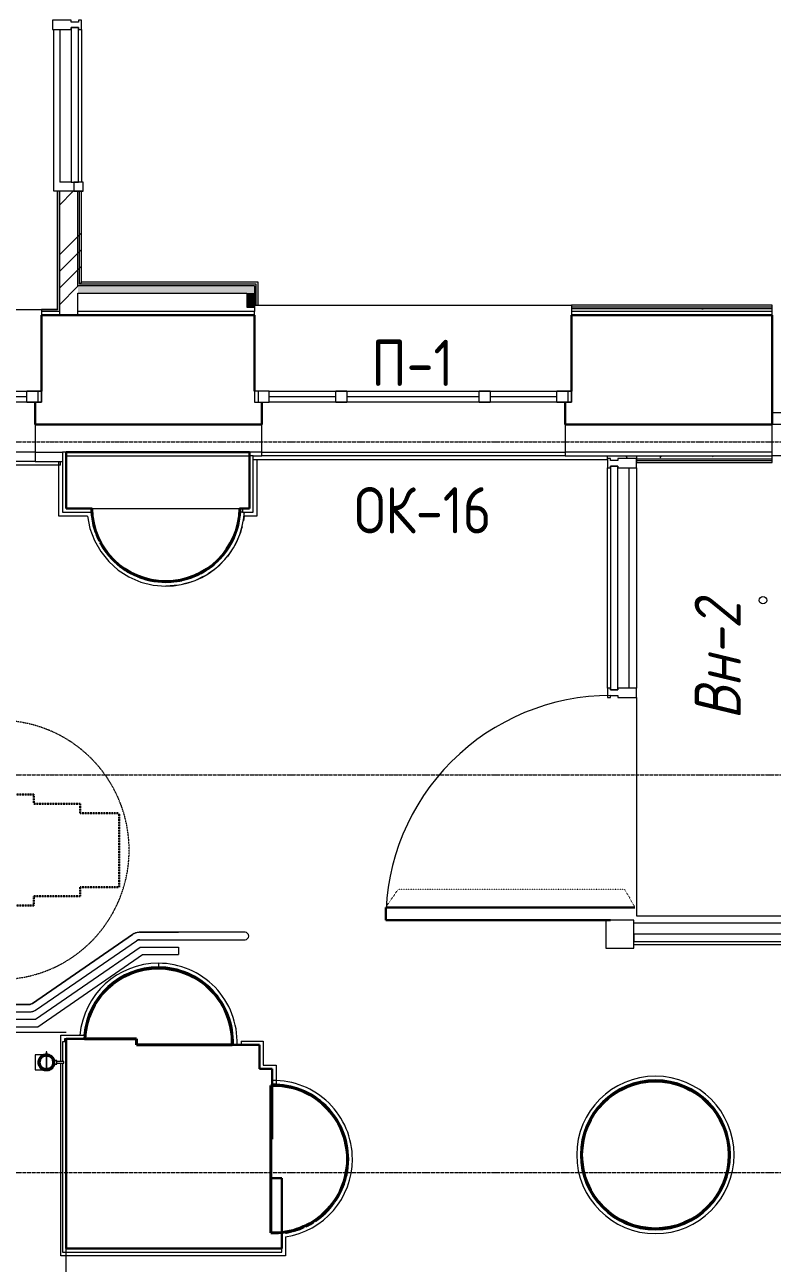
# Model space of a CAD drawing. Header units: millimetres. Extents: x -10178924 to 11692288, y -947381 to 58396.
# Drawn here: x 18186 to 22225, y -94513 to -87819 of the extents above; entities that cross this region are included whole.
import ezdxf
from ezdxf import colors
from ezdxf.entities.mleader import LeaderData, LeaderLine
from ezdxf.math import Vec2, Vec3

# ---------------------------------------------------------------- set-up
doc = ezdxf.new("R2010")
doc.units = ezdxf.units.MM
for name, pattern in [('200_ШТРИХ__ш1_п0_6_', [1.6, 1, -0.6]), ('ADSK_Линия сетки', [25, 20, -2.5, 0, -2.5]), ('ADSK_Пунктирная_п1', [0.53, 0, -0.53])]:
    doc.linetypes.add(name, pattern=pattern)
for name, color, linetype, lineweight in [('_ Окна', 7, 'Continuous', 9), ('Витраж', 7, 'Continuous', 9), ('Двери', 7, 'Continuous', 9), ('Колонны', 7, 'Continuous', 18), ('Марки', 7, 'Continuous', 20), ('Марки окон', 7, 'Continuous', 20), ('Мебель', 7, 'Continuous', 18), ('Обобщенные модели', 7, 'Continuous', 18), ('Ограждение', 7, 'Continuous', 9), ('Окна', 7, 'Continuous', 9), ('Оси', 253, 'Continuous', 9), ('Панели витража', 7, 'Continuous', 9), ('Перекрытие', 7, 'Continuous', 18), ('Стены внутренние', 7, 'Continuous', 18), ('Стены наружные', 7, 'Continuous', 18), ('Стены несущие', 7, 'Continuous', 30), ('Стены отделка', 7, 'Continuous', 30), ('Стены разрез', 7, 'Continuous', 35), ('Стены штриховка', 7, 'Continuous', 9), ('ШТРИХОВКА', 252, 'Continuous', 15)]:
    doc.layers.add(name, color=color, linetype=linetype, lineweight=lineweight)
doc.layers.add('_надписи канализация', color=7, linetype='Continuous')
doc.layers.add('Линии', color=7, linetype='Continuous', lineweight=9, true_color=0x00a600)
doc.styles.add('GOST Common_2', font='GOST_Common.ttf', dxfattribs={"width": 0.9, "height": 250})
doc.styles.add('GOST Common_B_I', font='', dxfattribs={"width": 0.9, "height": 250})
doc.styles.add('ISOCPEUR', font='isocpeui.ttf', dxfattribs={"width": 0.9})
doc.styles.get('GOST Common_B_I').set_extended_font_data('GOST Common', italic=True, bold=True)
pattern_1 = [(0, (0, -66749.99), (406.4, 101.6), [33.528, -271.272, 33.528, -271.272, -1625.6]), (0, (0, -66749.99), (406.4, 101.6), [-609.6, 33.528, -576.072, 33.528, -271.272, -711.2]), (0, (0, -66749.99), (406.4, 101.6), [-1524, 33.528, -169.672, 33.528, -474.472]), (120, (152.4, -66699.19), (-291.18818, 301.15272), [33.528, -271.272, 33.528, -271.272, -1625.6]), (120, (152.4, -66699.19), (-291.18818, 301.15272), [-609.6, 33.528, -576.072, 33.528, -271.272, -711.2]), (120, (152.4, -66699.19), (-291.18818, 301.15272), [-1524, 33.528, -169.672, 33.528, -474.472]), (240, (203.2, -66495.99), (-115.21182, -402.75272), [33.528, -271.272, 33.528, -271.272, -1625.6]), (240, (203.2, -66495.99), (-115.21182, -402.75272), [-609.6, 33.528, -576.072, 33.528, -271.272, -711.2]), (240, (203.2, -66495.99), (-115.21182, -402.75272), [-1524, 33.528, -169.672, 33.528, -474.472])]

# ---------------------------------------------------------------- blocks, each defined once
blk = doc.blocks.new('оси')
at = {"layer": 'Оси', "linetype": 'ADSK_Линия сетки'}
for p, q in [((-3614.3, 3950), (62615.4, 3950)), ((-3614.3, 2150), (62505.3, 2150)), ((-3614.3, 0), (62505.3, 0))]:
    blk.add_line(p, q, dxfattribs=at)
blk = doc.blocks.new('Системная панель - Стекло - 40мм-6453476-План 1-го этажа')
at = {"layer": 'Панели витража', "lineweight": 18}
blk.add_lwpolyline([(851.2, 0), (851.2, 40), (-358.9, 40), (-358.9, 0)], close=True, dxfattribs=at)
blk = doc.blocks.new('Системная панель - Стекло - 40мм-6453344-План 1-го этажа')
at = {"layer": 'Панели витража', "lineweight": 18}
blk.add_line((-405, 40), (-405, 0), dxfattribs=at)
blk.add_lwpolyline([(-405, 0), (505, 0), (505, 40), (-405, 40)], dxfattribs=at)
blk = doc.blocks.new('AC_ДверьВитражная_Однопольная_Алюминиевая - Остекленная Левая-6453477-План 1-го этажа')
at = {"layer": 'Двери', "lineweight": 30}
blk.add_line((607.5, 0), (607.5, -1215), dxfattribs=at)
at = {"layer": 'Двери'}
blk.add_arc((607.5, 0), 1215, 180, 270, dxfattribs=at)
blk = doc.blocks.new('Прямоугольный импост - Импост структурный с накладкой - 100мм-5430409-План 1-го этажа')
at = {"layer": 'Витраж'}
for p, q in [((22226, -300.6), (21326, -300.6)), ((22226, -417.6), (21326, -417.6))]:
    blk.add_line(p, q, dxfattribs=at)
blk = doc.blocks.new('Прямоугольный импост - Импост структурный с накладкой - 160мм-6453484-План 1-го этажа')
at = {"layer": 'Витраж', "lineweight": 18}
for p, q in [((0, 17), (-50, 17)), ((-50, 17), (-50, 0)), ((-50, 0), (-40, 0)), ((-40, 0), (-40, -40)), ((-10, -40), (-10, 0)), ((-10, 0), (0, 0)), ((0, 0), (0, 17)), ((-40, -40), (-50, -40)), ((-50, -40), (-50, -140)), ((0, -40), (-10, -40)), ((0, -140), (0, -40)), ((-50, -140), (0, -140))]:
    blk.add_line(p, q, dxfattribs=at)
blk = doc.blocks.new('Прямоугольный импост - Импост структурный с накладкой - 160мм-6453342-План 1-го этажа')
at = {"layer": 'Витраж', "lineweight": 18}
for p, q in [((-25, 0), (-25, 17)), ((-25, 17), (25, 17)), ((-15, 0), (-25, 0)), ((-15, -40), (-15, 0)), ((25, 0), (15, 0)), ((15, 0), (15, -40)), ((25, 17), (25, 0)), ((-25, -140), (-25, -40)), ((-25, -40), (-15, -40)), ((15, -40), (25, -40)), ((25, -40), (25, -140)), ((25, -140), (-25, -140))]:
    blk.add_line(p, q, dxfattribs=at)
blk = doc.blocks.new('Квадратный угловой импост - 150х150 мм-6453485-План 1-го этажа')
at = {"layer": 'Витраж', "lineweight": 18}
for p, q in [((-25, 25), (125, 25)), ((-25, -125), (-25, 25)), ((125, 25), (125, -125)), ((125, -125), (-25, -125))]:
    blk.add_line(p, q, dxfattribs=at)
blk = doc.blocks.new('Колонны 8 - Колонны 1-1075542-План 1-го этажа')
at = {"layer": 'Колонны'}
for start, end in [(83.53887, 89.0777), (74.19994, 78.30654), (64.89429, 69.02468), (55.6041, 59.73176), (46.32407, 50.42176), (37.05108, 41.08327), (27.78323, 31.69172), (18.51927, 22.18314), (9.25816, 12.3214), (347.6786, 350.74184), (337.81686, 341.48073), (318.91673, 322.94892), (328.30828, 332.21677), (309.57824, 313.67593), (290.97532, 295.10571), (300.26824, 304.3959), (270.9223, 276.46113), (281.69346, 285.80006)]:
    blk.add_arc((19403.5, -2154.7), 405.5, start, end, dxfattribs=at)
at = {"layer": 'Стены разрез', "lineweight": 30}
for start, end in [(0, 89.06243), (270.93757, 0)]:
    blk.add_arc((19403.5, -2154.7), 398.9, start, end, dxfattribs=at)
blk = doc.blocks.new('TN_ПВС 125-82_Водосточная труба - TN_ПВС 125-82_Водосточная труба-2851608-План 1-го этажа')
at = {"layer": 'Обобщенные модели', "lineweight": 40}
for radius, start, end in [(41.1, 151.07109, 178.92891), (38.8, 0, 180), (38.8, 180, 0), (41.1, 121.07109, 148.92891), (41.1, 91.07109, 118.92891), (41.1, 61.07109, 88.92891), (41.1, 31.07109, 58.92891), (41.1, 1.07109, 28.92891), (41.1, 181.07109, 208.92891), (41.1, 211.07109, 238.92891), (41.1, 241.07109, 268.92891), (41.1, 271.07109, 298.92891), (41.1, 301.07109, 328.92891), (41.1, 331.07109, 358.92891)]:
    blk.add_arc((0, 0), radius, start, end, dxfattribs=at)
blk = doc.blocks.new('_ Хомут универсальный - _ Хомут универсальный-2851609-План 1-го этажа')
at = {"layer": 'Обобщенные модели'}
for p, q in [((-5, 93.3), (-5, 56.8)), ((5, 93.3), (-5, 93.3)), ((5, 56.8), (5, 93.3)), ((-43.2, 2.5), (-56.9, 2.5)), ((-56.9, 2.5), (-56.9, -2.1)), ((10, 56.8), (-10, 56.8)), ((-10, 56.8), (-10, 42.1)), ((10, 42.2), (10, 56.8)), ((-56.9, -2.1), (-43.2, -2.1))]:
    blk.add_line(p, q, dxfattribs=at)
for centre, radius, start, end in [((0, 0.1), 43.3, 182.99198, 76.58706), ((0, 0), 43.3, 103.34723, 176.68986), ((0, 0), 41, 0, 180), ((0, 0), 41, 180, 0)]:
    blk.add_arc(centre, radius, start, end, dxfattribs=at)
blk = doc.blocks.new('_ Водосточный слив с хомутом универсальным - _ Водосточный слив с хомутом универсальным-2862675-План 1-го этажа')
at = {"layer": 'Обобщенные модели'}
for p, q in [((-13.7, 41.1), (-61, 41.1)), ((0, -38.8), (0, 38.8)), ((0, 38.8), (0, -38.8)), ((-61, -41.1), (-13.7, -41.1))]:
    blk.add_line(p, q, dxfattribs=at)
at = {"layer": 'Обобщенные модели', "flags": 128}
blk.add_lwpolyline([(-61, 41.1), (-61, 39.9), (-61, 36.4), (-61, 30.8), (-61, 23.3), (-61, 14.6), (-61, 5), (-61, -5), (-61, -14.6), (-61, -23.3), (-61, -30.8), (-61, -36.4), (-61, -39.9), (-61, -41.1)], dxfattribs=at)
at = {"layer": 'Обобщенные модели'}
for start, end in [(92.78011, 180), (180, 346.71603), (13.28397, 86.67726)]:
    blk.add_arc((0, 0), 43.6, start, end, dxfattribs=at)
blk = doc.blocks.new('Ограждение - Ограждение-2039143-План 1-го этажа')
at = {"layer": 'Ограждение'}
for p, q in [((18243.9, -1326.7), (18809.9, -936.7)), ((18809.9, -936.7), (19016.1, -936.7)), ((19016.1, -936.7), (19016.1, -976.7)), ((18256.3, -1366.7), (18822.4, -976.7)), ((18822.4, -976.7), (19016.1, -976.7)), ((17719.3, -1326.7), (18243.9, -1326.7)), ((17719.3, -1366.7), (18256.3, -1366.7))]:
    blk.add_line(p, q, dxfattribs=at)
blk = doc.blocks.new('FRT_2D_Символ _разворот МГН_1 - D1_4_Символ доступности разворота МГН _360__-V39-План 1-го этажа')
at = {"layer": 'Мебель', "color": 98, "linetype": '200_ШТРИХ__ш1_п0_6_', "lineweight": 30, "true_color": 0x004000}
for p, q in [((-300, 325.4), (-300, -185.8)), ((-300, 325.4), (-200, 325.4)), ((-200, 195.4), (-200, 325.4)), ((200, 325.4), (300, 325.4)), ((200, 195.4), (200, 325.4)), ((300, 325.4), (300, -185.8)), ((-200, 195.4), (200, 195.4)), ((-300, -185.8), (-250, -185.8)), ((-250, -185.8), (-250, -435.8)), ((300, -185.8), (250, -185.8)), ((250, -185.8), (250, -435.8)), ((-200, -435.8), (-250, -435.8)), ((-200, -435.8), (-200, -645.8)), ((200, -435.8), (250, -435.8)), ((200, -435.8), (200, -645.8)), ((-200, -645.8), (200, -645.8))]:
    blk.add_line(p, q, dxfattribs=at)
at = {"layer": 'Мебель'}
for p, q in [((-65, 0), (65, 0)), ((0, 60.4), (0, -59.6))]:
    blk.add_line(p, q, dxfattribs=at)
at = {"layer": 'Мебель', "color": 1, "linetype": '200_ШТРИХ__ш1_п0_6_', "lineweight": 9, "true_color": 0xff0000}
for start, end in [(74.54393, 360), (360, 68.79458)]:
    blk.add_arc((0, 0), 700, start, end, dxfattribs=at)
blk = doc.blocks.new('окно трехпол с фрамугой - 1675-2150_h___нов_ ок16-2116637-План 1-го этажа')
at = {"layer": '_ Окна', "lineweight": 18}
for p, q in [((-857.5, 115), (-857.5, 175)), ((-857.5, 175), (-777.5, 175)), ((-777.5, 175), (-777.5, 115)), ((-417.5, 115), (-417.5, 175)), ((-417.5, 175), (-357.5, 175)), ((-357.5, 175), (-357.5, 115)), ((357.5, 115), (357.5, 175)), ((357.5, 175), (417.5, 175)), ((417.5, 175), (417.5, 115)), ((777.5, 175), (777.5, 115)), ((857.5, 175), (777.5, 175)), ((857.5, 115), (857.5, 175)), ((-777.5, 115), (-857.5, 115)), ((-357.5, 115), (-417.5, 115)), ((417.5, 115), (357.5, 115)), ((777.5, 115), (857.5, 115))]:
    blk.add_line(p, q, dxfattribs=at)
at = {"layer": '_ Окна'}
for p, q in [((-837.5, 115), (-837.5, 175)), ((-777.5, 145), (-417.5, 145)), ((-357.5, 145), (357.5, 145)), ((417.5, 145), (777.5, 145)), ((837.5, 115), (837.5, 175))]:
    blk.add_line(p, q, dxfattribs=at)
at = {"layer": 'Окна'}
for p, q in [((-857.5, 175), (-857.5, 115)), ((-777.5, 175), (-857.5, 175)), ((-777.5, 175), (-417.5, 175)), ((-357.5, 175), (-417.5, 175)), ((-357.5, 175), (357.5, 175)), ((417.5, 175), (357.5, 175)), ((417.5, 175), (777.5, 175)), ((857.5, 175), (777.5, 175)), ((857.5, 115), (857.5, 175)), ((-857.5, 115), (-777.5, 115)), ((-417.5, 115), (-777.5, 115)), ((-417.5, 115), (-357.5, 115)), ((357.5, 115), (-357.5, 115)), ((357.5, 115), (417.5, 115)), ((777.5, 115), (417.5, 115)), ((777.5, 115), (857.5, 115))]:
    blk.add_line(p, q, dxfattribs=at)
blk = doc.blocks.new('окно трехпол с фрамугой - 1675-2150_h___нов_ ок30-2368607-План 1-го этажа')
at = {"layer": '_ Окна', "lineweight": 18}
for p, q in [((-857.5, 115), (-857.5, 175)), ((-857.5, 175), (-777.5, 175)), ((-777.5, 175), (-777.5, 115)), ((-417.5, 115), (-417.5, 175)), ((-417.5, 175), (-357.5, 175)), ((-357.5, 175), (-357.5, 115)), ((357.5, 115), (357.5, 175)), ((357.5, 175), (417.5, 175)), ((417.5, 175), (417.5, 115)), ((777.5, 175), (777.5, 115)), ((857.5, 175), (777.5, 175)), ((857.5, 115), (857.5, 175)), ((-777.5, 115), (-857.5, 115)), ((-357.5, 115), (-417.5, 115)), ((417.5, 115), (357.5, 115)), ((777.5, 115), (857.5, 115))]:
    blk.add_line(p, q, dxfattribs=at)
at = {"layer": '_ Окна'}
for p, q in [((-837.5, 115), (-837.5, 175)), ((-777.5, 145), (-417.5, 145)), ((-357.5, 145), (357.5, 145)), ((417.5, 145), (777.5, 145)), ((837.5, 115), (837.5, 175))]:
    blk.add_line(p, q, dxfattribs=at)
at = {"layer": 'Окна'}
for p, q in [((-857.5, 175), (-857.5, 115)), ((-777.5, 175), (-857.5, 175)), ((-777.5, 175), (-417.5, 175)), ((-357.5, 175), (-417.5, 175)), ((-357.5, 175), (357.5, 175)), ((417.5, 175), (357.5, 175)), ((417.5, 175), (777.5, 175)), ((857.5, 175), (777.5, 175)), ((857.5, 115), (857.5, 175)), ((-857.5, 115), (-777.5, 115)), ((-417.5, 115), (-777.5, 115)), ((-417.5, 115), (-357.5, 115)), ((357.5, 115), (-357.5, 115)), ((357.5, 115), (417.5, 115)), ((777.5, 115), (417.5, 115)), ((777.5, 115), (857.5, 115))]:
    blk.add_line(p, q, dxfattribs=at)
blk = doc.blocks.new('Системная панель - Стекло - 40мм-6103833-План 1-го этажа')
at = {"layer": 'Панели витража', "lineweight": 18}
for p, q in [((417.5, 0), (-417.5, 0)), ((-417.5, 0), (-417.5, -40)), ((417.5, -40), (417.5, 0)), ((-417.5, -40), (417.5, -40))]:
    blk.add_line(p, q, dxfattribs=at)
blk = doc.blocks.new('Прямоугольный импост - 50х50 мм-6103835-План 1-го этажа')
at = {"layer": 'Витраж', "lineweight": 18}
for p, q in [((-50, 25), (0, 25)), ((-50, -25), (-50, 25)), ((0, 25), (0, -25)), ((0, -25), (-50, -25))]:
    blk.add_line(p, q, dxfattribs=at)
blk = doc.blocks.new('Прямоугольный импост - Импост структурный с накладкой - 100мм-V53-План 1-го этажа')
at = {"layer": 'Витраж'}
for p, q in [((18375.5, 4023.5), (18375.5, 3198.5)), ((18492.5, 4023.5), (18492.5, 3198.5)), ((18435.5, 3198.5), (18375.5, 3198.5))]:
    blk.add_line(p, q, dxfattribs=at)
blk = doc.blocks.new('Прямоугольный импост - Импост структурный с накладкой - 160мм-6103829-План 1-го этажа')
at = {"layer": 'Витраж', "lineweight": 18}
for p, q in [((-25, 40), (-25, 140)), ((-25, 140), (25, 140)), ((25, 140), (25, 40)), ((-15, 40), (-25, 40)), ((-25, -17), (-25, 0)), ((-25, 0), (-15, 0)), ((-15, 0), (-15, 40)), ((15, 40), (15, 0)), ((25, 40), (15, 40)), ((15, 0), (25, 0)), ((25, 0), (25, -17)), ((25, -17), (-25, -17))]:
    blk.add_line(p, q, dxfattribs=at)
blk = doc.blocks.new('Тип перил - Перила_Внутренний_-3098441-План 1-го этажа')
at = {"layer": 'Ограждение'}
for p, q in [((18767.1, -869), (18226.7, -1241.4)), ((19016.1, -856.7), (18806.8, -856.7)), ((18249.4, -1274.3), (18789.8, -902)), ((18806.8, -896.7), (19016.1, -896.7)), ((18209.7, -1246.7), (17721.3, -1246.7)), ((17721.3, -1286.7), (18209.7, -1286.7))]:
    blk.add_line(p, q, dxfattribs=at)
at = {"layer": 'Ограждение', "flags": 128}
for points in [[(18806.8, -856.7), (18804, -856.7), (18801.2, -856.9), (18798.4, -857.2), (18795.7, -857.6), (18792.9, -858.1), (18790.2, -858.7), (18787.5, -859.4), (18784.8, -860.2), (18782.2, -861.2), (18779.6, -862.2), (18777, -863.3), (18774.5, -864.6), (18772, -865.9), (18769.6, -867.4), (18767.3, -868.9), (18767.1, -869)], [(18789.8, -902), (18790.8, -901.3), (18791.8, -900.7), (18792.9, -900.1), (18793.9, -899.6), (18795, -899.1), (18796.2, -898.6), (18797.3, -898.2), (18798.4, -897.9), (18799.6, -897.6), (18800.8, -897.3), (18801.9, -897.1), (18803.1, -896.9), (18804.3, -896.8), (18805.5, -896.7), (18806.7, -896.7), (18806.8, -896.7)], [(18226.7, -1241.4), (18225.7, -1242), (18224.7, -1242.7), (18223.6, -1243.2), (18222.5, -1243.8), (18221.4, -1244.3), (18220.3, -1244.7), (18219.2, -1245.1), (18218.1, -1245.5), (18216.9, -1245.8), (18215.7, -1246.1), (18214.5, -1246.3), (18213.4, -1246.4), (18212.2, -1246.6), (18211, -1246.6), (18209.8, -1246.7), (18209.7, -1246.7)], [(18209.7, -1286.7), (18212.5, -1286.6), (18215.3, -1286.5), (18218, -1286.2), (18220.8, -1285.8), (18223.6, -1285.3), (18226.3, -1284.7), (18229, -1283.9), (18231.7, -1283.1), (18234.3, -1282.2), (18236.9, -1281.1), (18239.5, -1280), (18242, -1278.8), (18244.4, -1277.4), (18246.9, -1276), (18249.2, -1274.4), (18249.4, -1274.3)]]:
    blk.add_lwpolyline(points, dxfattribs=at)
blk = doc.blocks.new('Тип перил - Перила_Внутренний_-V66-План 1-го этажа')
at = {"layer": 'Ограждение'}
for p, q in [((18226.7, -1241.4), (18767.1, -869)), ((18806.8, -856.7), (19016.1, -856.7)), ((18249.4, -1274.3), (18789.8, -902)), ((18806.8, -896.7), (19016.1, -896.7)), ((17721.3, -1246.7), (18209.7, -1246.7)), ((17721.3, -1286.7), (18209.7, -1286.7))]:
    blk.add_line(p, q, dxfattribs=at)
for centre, radius, start, end in [((18806.8, -926.7), 70, 90, 124.56715), ((18806.8, -926.7), 30, 90, 124.56715), ((18209.7, -1216.7), 30, 270, 304.56715), ((18209.7, -1216.7), 70, 270, 304.56715)]:
    blk.add_arc(centre, radius, start, end, dxfattribs=at)
blk = doc.blocks.new('Тип перил - Перила_Внутренний_-3098458-План 1-го этажа')
at = {"layer": 'Ограждение', "flags": 128}
for points in [[(18806.8, -856.7), (18804, -856.7), (18801.2, -856.9), (18798.4, -857.2), (18795.7, -857.6), (18792.9, -858.1), (18790.2, -858.7), (18787.5, -859.4), (18784.8, -860.2), (18782.2, -861.2), (18779.6, -862.2), (18777, -863.3), (18774.5, -864.6), (18772, -865.9), (18769.6, -867.4), (18767.3, -868.9)], [(18209.7, -1286.7), (18212.5, -1286.6), (18215.3, -1286.5), (18218, -1286.2), (18220.8, -1285.8), (18223.6, -1285.3), (18226.3, -1284.7), (18229, -1283.9), (18231.7, -1283.1), (18234.3, -1282.2), (18236.9, -1281.1), (18239.5, -1280), (18242, -1278.8), (18244.4, -1277.4), (18246.9, -1276), (18249.2, -1274.4)]]:
    blk.add_lwpolyline(points, dxfattribs=at)
blk = doc.blocks.new('1 этаж')
at = {"layer": 'Колонны', "true_color": 0xfbfbf4}
for points in [[(18507.6, -68181.8), (18509.2, -68181.8), (18517.9, -68114.8), (18537.8, -68050.2), (18568.3, -67989.9), (18608.5, -67935.6), (18657.3, -67888.8), (18713.4, -67851), (18779.6, -67822), (18842.8, -67806), (18907.7, -67800.5), (18907.7, -67793.8), (18837, -67800.5), (18775, -67816.6), (18719.7, -67840.1), (18664.5, -67874.8), (18615.8, -67917.8), (18574.5, -67968.2), (18541.9, -68024.4), (18517.9, -68088.4), (18505.3, -68148.9), (18504.3, -68181.8), (18505.9, -68181.8)], [(21594.2, -69215.2), (21666.4, -69208.5), (21732.8, -69190.7), (21796.9, -69160.9), (21854.8, -69120.3), (21907.8, -69066.1), (21946.9, -69009.1), (21975.8, -68946.1), (21993.6, -68879), (21998.5, -68809.7), (21993, -68809.7), (21986.9, -68879), (21969, -68946.1), (21939.6, -69009.1), (21899.7, -69066.1), (21850.5, -69115.2), (21793.6, -69155.1), (21730.6, -69184.5), (21663.4, -69202.5), (21594.2, -69208.5), (21523.7, -69202.2), (21455.5, -69183.4), (21394.7, -69155.1), (21337.8, -69115.2), (21288.6, -69066.1), (21248.7, -69009.1), (21219.4, -68946.1), (21201.4, -68879), (21194.3, -68809.7), (21188.7, -68809.7), (21196.3, -68885.5), (21213.1, -68948.4), (21243, -69012.4), (21284.2, -69071), (21337.8, -69123.3), (21394.7, -69162.4), (21457.7, -69191.4), (21527.4, -69209.4), (21585.8, -69214.5)], [(19574.1, -69233.2), (19599.4, -69231.2), (19635.2, -69222.9), (19663.6, -69214.6), (19702.7, -69198.5), (19746.1, -69174.7), (19786, -69146.1), (19803.6, -69130.8), (19834.5, -69099.4), (19848, -69083.5), (19880.3, -69036.3), (19886, -69026.4), (19912.9, -68967.1), (19930.4, -68899.6), (19936.3, -68832.6), (19929.7, -68832.6), (19922.8, -68905.5), (19904.5, -68972.1), (19871.1, -69039.9), (19832.1, -69094), (19780.9, -69143.3), (19721.7, -69182.8), (19652.4, -69212.1), (19581.2, -69227.8), (19574.1, -69229), (19574.1, -69232.9)]]:
    blk.add_hatch(color=7, dxfattribs=at).paths.add_polyline_path(points)
at = {"layer": 'Стены внутренние'}
for points in [[(19386.4, -64151.8), (19426.4, -64151.8), (19425.4, -64111.8), (18472.5, -64111.8), (18472.5, -64151.8), (18596.8, -64151.8)], [(19386.4, -64227.8), (19426.4, -64227.8), (19425.4, -64151.8), (19386.4, -64151.8)]]:
    blk.add_hatch(color=256, dxfattribs=at).paths.add_polyline_path(points)
at = {"layer": 'Стены внутренние', "lineweight": 9}
h = blk.add_hatch(dxfattribs=at)
h.set_pattern_fill('FP_12', color=256, style=0, pattern_type=2)
h.set_pattern_definition(pattern_1)
h.paths.add_polyline_path([(21141.9, -64251.8), (22225.4, -64251.8), (22225.4, -64236.8), (21141.4, -64236.8), (21141.4, -64251.8)])
h = blk.add_hatch(dxfattribs=at)
h.set_pattern_fill('FP_12', color=256, style=0, pattern_type=2)
h.set_pattern_definition(pattern_1)
h.paths.add_polyline_path([(27461, -65046.8), (27461, -65031.8), (26825.6, -65031.8), (26825.6, -65046.8), (27086.7, -65046.8)])
h.paths.add_polyline_path([(22225.4, -65046.8), (22225.4, -65031.8), (21341, -65031.8), (21341, -65046.8), (21763.6, -65046.8)])
h.paths.add_polyline_path([(24930.3, -65046.8), (25155.6, -65046.8), (25155.6, -65031.8), (23895.4, -65031.8), (23895.4, -65046.8)])
at = {"layer": 'Стены штриховка'}
h = blk.add_hatch(dxfattribs=at)
h.set_pattern_fill('ANSI34', color=256, scale=20)
h.set_pattern_definition([(45, (-32053.86, -66750), (-269.4077, 269.4077), []), (45, (-31964.06, -66750), (-269.4077, 269.4077), []), (45, (-31874.26, -66750), (-269.4077, 269.4077), []), (45, (-31784.46, -66750), (-269.4077, 269.4077), [])])
h.paths.add_polyline_path([(18472.5, -58324.8), (18372.5, -58324.8), (18372.5, -58934.8), (18472.5, -58934.8)])
h.paths.add_polyline_path([(18472.5, -59964.8), (18372.5, -59964.8), (18372.5, -60601.5), (18472.5, -60601.5)])
h.paths.add_polyline_path([(18492.5, -63601.5), (18372.5, -63601.5), (18372.5, -64271.8), (18472.5, -64271.8), (18472.5, -64102.8), (18492.5, -64102.8)])
at = {"layer": 'Витраж'}
for p, q in [((21334.8, -66286.8), (21334.8, -65096.6)), ((21451.8, -66286.8), (21451.8, -65096.6))]:
    blk.add_line(p, q, dxfattribs=at)
at = {"layer": 'Колонны', "lineweight": 40}
for p, q in [((18509.2, -68181.8), (18789.3, -68181.8)), ((18789.3, -68181.8), (18789.3, -68214)), ((18789.3, -68214), (19306.3, -68214)), ((19516.2, -68434.1), (19516.2, -69231.2))]:
    blk.add_line(p, q, dxfattribs=at)
at = {"layer": 'Колонны', "flags": 128}
blk.add_lwpolyline([(19306.3, -68214), (19307.9, -68214), (19309.6, -68214), (19311.3, -68214), (19312.9, -68214)], dxfattribs=at)
at = {"layer": 'Колонны', "lineweight": 40}
for centre, start, end in [((18907.7, -68199.3), 90, 177.47922), ((18907.7, -68199.3), 357.89778, 90), ((19530.8, -68832.6), 0, 92.10222), ((21594.2, -68809.7), 0, 180), ((21594.2, -68809.7), 180, 0), ((19530.8, -68832.6), 267.89778, 0)]:
    blk.add_arc(centre, 398.8, start, end, dxfattribs=at)
at = {"layer": 'Колонны'}
for start, end in [(347.11522, 350.30806), (336.80391, 340.61009), (326.86139, 330.90444), (307.27629, 311.45224), (317.04115, 321.18726), (287.82362, 291.86713), (297.5411, 301.68742), (278.99568, 281.92457)]:
    blk.add_arc((19530.8, -68832.6), 405.5, start, end, dxfattribs=at)
at = {"layer": 'Линии', "color": 7, "linetype": 'ADSK_Пунктирная_п1'}
for p, q in [((20136.8, -67471.8), (20204.9, -67373)), ((20204.9, -67373), (21426.6, -67373)), ((21426.6, -67373), (21483.7, -67471.8))]:
    blk.add_line(p, q, dxfattribs=at)
at = {"layer": 'Линии', "color": 7, "lineweight": 30}
for p, q in [((20136.8, -67541.8), (20136.8, -67471.8)), ((20136.8, -67471.8), (21483.7, -67471.8))]:
    blk.add_line(p, q, dxfattribs=at)
at = {"layer": 'Линии', "color": 7}
for p, q in [((19376.1, -67606.7), (19016.1, -67606.7)), ((19016.1, -67646.7), (19376.1, -67646.7))]:
    blk.add_line(p, q, dxfattribs=at)
at = {"layer": 'Линии', "color": 7, "lineweight": 18}
blk.add_line((18409.3, -69794.3), (18409.3, -69315.5), dxfattribs=at)
blk.add_circle((22175.4, -65811.9), 20, dxfattribs=at)
at = {"layer": 'Линии', "color": 7}
blk.add_arc((19376.1, -67626.7), 20, 270, 90, dxfattribs=at)
at = {"layer": 'Перекрытие'}
for p, q in [((18342.5, -63601.5), (18342.5, -62726.5)), ((22225.4, -64796.8), (23895.4, -64796.8)), ((23895.4, -64861.8), (22225.4, -64861.8)), ((23895.4, -65031.8), (22225.4, -65031.8)), ((21491.8, -65096.6), (21491.8, -66286.8)), ((21491.8, -66336.8), (21491.8, -67516.8)), ((21491.8, -67516.8), (22376.8, -67516.8)), ((17209.3, -68146.7), (18409.3, -68146.7))]:
    blk.add_line(p, q, dxfattribs=at)
at = {"layer": 'Стены внутренние'}
for p, q in [((19426.4, -64227.8), (19426.4, -64251.8)), ((19446.4, -64216.8), (21141.4, -64216.8))]:
    blk.add_line(p, q, dxfattribs=at)
at = {"layer": 'Стены наружные'}
for p, q in [((16561.4, -64239.8), (18276.4, -64239.8)), ((18241.4, -65011.8), (16601.4, -65011.8)), ((18241.4, -65061.8), (16601.4, -65061.8)), ((18369.3, -65356.6), (18369.3, -65061.8)), ((18379.3, -65081.7), (18379.3, -65061.8)), ((19440, -65051.8), (19440, -65356.6)), ((19466.4, -65011.8), (21106.4, -65011.8)), ((21106.4, -65031.8), (19466.4, -65031.8)), ((18379.3, -65081.7), (17359.3, -65081.7)), ((18524.9, -65356.6), (18369.3, -65356.6)), ((19363, -65336.6), (19352.5, -65336.6)), ((19370.8, -65356.7), (19367, -65383.5)), ((19440, -65356.6), (19370.8, -65356.6)), ((19016.6, -65729.9), (18947.9, -65735.5)), ((18907.7, -67773.8), (18907.7, -67793.8)), ((18381, -68161.8), (18505.7, -68161.8)), ((18381, -68304.7), (18381, -68161.8)), ((18409.3, -68181.8), (18401, -68181.8)), ((18401, -68181.8), (18401, -68198.6)), ((19354.3, -68194.3), (19474.3, -68194.3)), ((19354.3, -68194.3), (19354.3, -68214.3)), ((19474.3, -68194.3), (19474.3, -68324.6)), ((18381, -69355.5), (18381, -68314.2)), ((19474.3, -68324.6), (19543.5, -68324.6)), ((19543.5, -68324.6), (19543.5, -68429.9)), ((19594.1, -69231.9), (19594.1, -69233.2)), ((19594.1, -69253.4), (19594.1, -69355.5)), ((19594.1, -69355.5), (18381, -69355.5))]:
    blk.add_line(p, q, dxfattribs=at)
blk.add_lwpolyline([(19420, -65051.8), (21334.8, -65051.8), (21334.8, -65031.8)], dxfattribs=at)
at = {"layer": 'Стены наружные', "flags": 128}
for points in [[(18524.9, -65356.7), (18538, -65424.3), (18561.8, -65489.1), (18595.9, -65549.1), (18639.1, -65602.9), (18690.5, -65648.9), (18748.7, -65686.1), (18812.1, -65713.3), (18879.1, -65729.9), (18947.9, -65735.5)], [(19360.1, -65415.5), (19357.7, -65424.3), (19349.1, -65451.5)], [(19337.1, -65481.8), (19333.9, -65489.1), (19320.3, -65515.8)], [(19260.5, -65598.7), (19256.6, -65602.9), (19232.6, -65626.2)], [(19303.6, -65543.4), (19299.9, -65549.1), (19281.1, -65574.6)], [(19208.8, -65646.1), (19205.2, -65648.9), (19175.9, -65669.3)], [(19085.8, -65712.6), (19083.6, -65713.3), (19040.7, -65725.3)], [(19150, -65684.4), (19147, -65686.1), (19112, -65702.6)]]:
    blk.add_lwpolyline(points, dxfattribs=at)
at = {"layer": 'Стены наружные'}
for centre, radius, start, end in [((18947.9, -65310), 405.5, 183.75084, 197.21035), ((18947.9, -65310), 425.5, 270, 356.42569), ((18947.9, -65310), 405.5, 342.80714, 356.24916), ((18947.9, -65310), 425.5, 353.72238, 356.42569), ((18947.9, -65310), 405.5, 197.23983, 206.63239), ((18947.9, -65310), 405.5, 313.20283, 342.76017), ((18947.9, -65310), 405.5, 208.13795, 218.07622), ((18947.9, -65310), 405.5, 218.08029, 227.54646), ((18947.9, -65310), 405.5, 227.72873, 235.8149), ((18947.9, -65310), 405.5, 235.91504, 245.35978), ((18947.9, -65310), 405.5, 270, 303.45411), ((18947.9, -65310), 405.5, 304.11733, 312.96883), ((18947.9, -65310), 405.5, 245.46382, 270), ((18907.7, -68199.3), 425.5, 90, 174.93062), ((18907.7, -68199.3), 405.5, 90, 174.68078), ((18907.7, -68199.3), 425.5, 357.97693, 90), ((18907.7, -68199.3), 405.5, 357.87711, 90), ((19530.8, -68832.6), 425.5, 0, 90.9797), ((21594.2, -68809.7), 425.5, 0, 180), ((21594.2, -68809.7), 405.5, 0, 180), ((19530.8, -68832.6), 405.5, 0, 91.02821), ((21594.2, -68809.7), 425.5, 180, 0), ((21594.2, -68809.7), 405.5, 180, 0), ((19530.8, -68832.6), 425.5, 278.55572, 0), ((19530.8, -68832.6), 405.5, 334.82092, 0), ((19530.8, -68832.6), 405.5, 324.96301, 334.23302), ((19530.8, -68832.6), 405.5, 303.88495, 324.23586), ((19530.8, -68832.6), 405.5, 284.97396, 294.06499), ((19530.8, -68832.6), 405.5, 295.72567, 302.68786), ((19530.8, -68832.6), 405.5, 278.9811, 284.37687)]:
    blk.add_arc(centre, radius, start, end, dxfattribs=at)
at = {"layer": 'Стены несущие'}
for p, q in [((18276.4, -64271.8), (18276.4, -64681.8)), ((18276.4, -64271.8), (19426.4, -64271.8)), ((19426.4, -64681.8), (19426.4, -64271.8)), ((21141.4, -64271.8), (21141.4, -64681.8)), ((22225.4, -64271.8), (21141.4, -64271.8)), ((22225.4, -64861.8), (22225.4, -64271.8)), ((18241.4, -64741.8), (18241.4, -64861.8)), ((19466.4, -64861.8), (19466.4, -64741.8)), ((21106.4, -64741.8), (21106.4, -64861.8)), ((19466.4, -64861.8), (18241.4, -64861.8)), ((21106.4, -64861.8), (22225.4, -64861.8)), ((19400, -65011.6), (18409.3, -65011.6)), ((18409.3, -65011.6), (18409.3, -65316.6)), ((19400, -65316.6), (19400, -65011.6)), ((18409.3, -65316.6), (18549, -65316.6)), ((19346.7, -65316.6), (19400, -65316.6)), ((18509.2, -68181.8), (18409.3, -68181.8)), ((18409.3, -68181.8), (18409.3, -69315.5)), ((18789.3, -68214.3), (18789.3, -68214)), ((19454.3, -68214.3), (18789.3, -68214.3)), ((19454.3, -68344.6), (19454.3, -68214.3)), ((19523.5, -68344.6), (19454.3, -68344.6)), ((19523.5, -68433.3), (19523.5, -68344.6)), ((19523.5, -68724.6), (19523.5, -68434.4)), ((19516.2, -68935.5), (19516.2, -68724.6)), ((19516.2, -68724.6), (19523.5, -68724.6)), ((19574.1, -68935.5), (19516.2, -68935.5)), ((19574.1, -69228.2), (19574.1, -68935.5)), ((19574.1, -69315.5), (19574.1, -69228.4)), ((18409.3, -69315.5), (19574.1, -69315.5))]:
    blk.add_line(p, q, dxfattribs=at)
at = {"layer": 'Стены отделка', "lineweight": 9}
for p, q in [((18500.5, -63601.5), (18342.5, -63601.5)), ((18360.5, -63601.5), (18360.5, -64239.8)), ((18492.5, -64091.8), (18492.5, -63601.5)), ((19426.4, -64111.8), (18472.5, -64111.8)), ((19446.4, -64091.8), (18492.5, -64091.8)), ((19426.4, -64111.8), (19426.4, -64227.8)), ((19446.4, -64216.8), (19446.4, -64091.8)), ((18472.5, -64271.8), (18472.5, -64151.8)), ((18472.5, -64151.8), (19386.4, -64151.8)), ((19386.4, -64151.8), (19386.4, -64227.8)), ((18276.4, -64239.8), (18276.4, -64271.8)), ((18362.5, -64239.8), (18276.4, -64239.8)), ((18372.5, -64251.8), (18276.4, -64251.8)), ((19426.4, -64251.8), (18472.5, -64251.8)), ((19386.4, -64227.8), (19426.4, -64227.8)), ((19426.4, -64216.8), (19446.4, -64216.8)), ((19426.4, -64271.8), (19426.4, -64251.8)), ((21141.4, -64216.8), (21141.4, -64271.8)), ((22225.4, -64216.8), (21141.4, -64216.8)), ((22225.4, -64271.8), (22225.4, -64216.8)), ((18241.4, -64861.8), (18241.4, -65061.8)), ((19466.4, -65031.8), (19466.4, -64861.8)), ((21106.4, -64861.8), (21106.4, -65031.8)), ((22225.4, -65066.8), (22225.4, -64861.8)), ((18241.4, -65061.8), (18389.3, -65061.8)), ((19466.4, -65011.8), (18389.3, -65011.8)), ((18389.3, -65011.8), (18389.3, -65336.6)), ((18409.3, -65031.8), (19400, -65031.8)), ((19420, -65031.8), (19466.4, -65031.8)), ((19420, -65336.6), (19420, -65031.8)), ((22225.4, -65011.8), (21106.4, -65011.8)), ((21106.4, -65031.8), (21341, -65031.8)), ((21491.8, -65031.8), (21491.8, -65066.8)), ((21491.8, -65066.8), (22225.4, -65066.8)), ((19363, -65316.6), (19363, -65336.6)), ((18389.3, -65336.6), (18543.2, -65336.6)), ((19363, -65336.6), (19420, -65336.6)), ((18389.3, -68198.6), (18389.3, -68304.7)), ((18409.3, -68198.6), (18389.3, -68198.6)), ((18389.3, -68314.3), (18389.3, -69335.5)), ((18389.3, -69335.5), (19574.1, -69335.5)), ((19574.1, -69335.5), (19574.1, -69315.5))]:
    blk.add_line(p, q, dxfattribs=at)
blk.add_arc((18947.9, -65310), 405.5, 180.9223, 183.75084, dxfattribs=at)
at = {"layer": 'Стены штриховка'}
for p, q in [((18362.5, -63601.5), (18362.5, -64241.8)), ((18372.5, -63601.5), (18372.5, -64271.8)), ((18472.5, -64111.8), (18472.5, -63601.5)), ((18481.5, -64102.8), (18481.5, -63601.5)), ((19435.4, -64102.8), (18481.5, -64102.8)), ((19435.4, -64216.8), (19435.4, -64102.8)), ((18362.5, -64241.8), (18276.4, -64241.8)), ((22225.4, -64227.8), (21141.4, -64227.8)), ((22225.4, -64236.8), (21141.4, -64236.8)), ((22225.4, -64251.8), (21141.4, -64251.8)), ((18241.4, -65011.8), (18389.3, -65011.8)), ((19420, -65031.8), (19400, -65031.8)), ((21341, -65031.8), (22225.4, -65031.8)), ((21491.8, -65046.8), (22225.4, -65046.8)), ((21491.8, -65055.8), (22225.4, -65055.8)), ((18549, -65316.6), (19346.7, -65316.6)), ((18789.3, -68181.8), (18509.2, -68181.8)), ((18789.3, -68214), (18789.3, -68181.8))]:
    blk.add_line(p, q, dxfattribs=at)
blk.add_blockref('оси', (-6500.4, -68905))
at = {"layer": 'Витраж', "extrusion": (0, 0, -1), "rotation": 270}
for name, p in [('Прямоугольный импост - Импост структурный с накладкой - 160мм-6103829-План 1-го этажа', (-18475.5, -62701.5)), ('Прямоугольный импост - 50х50 мм-6103835-План 1-го этажа', (-18475.5, -63601.5)), ('Прямоугольный импост - Импост структурный с накладкой - 160мм-6453342-План 1-го этажа', (-21351.8, -66311.8)), ('Квадратный угловой импост - 150х150 мм-6453485-План 1-го этажа', (-21351.8, -67566.8))]:
    blk.add_blockref(name, p, dxfattribs=at)
at = {"layer": 'Витраж'}
for name, p in [('Прямоугольный импост - Импост структурный с накладкой - 100мм-V53-План 1-го этажа', (0, -66750)), ('Прямоугольный импост - Импост структурный с накладкой - 100мм-5430409-План 1-го этажа', (150.8, -67256.2))]:
    blk.add_blockref(name, p, dxfattribs=at)
at = {"layer": 'Витраж', "rotation": 90}
blk.add_blockref('Прямоугольный импост - Импост структурный с накладкой - 160мм-6453484-План 1-го этажа', (21351.8, -65046.6), dxfattribs=at)
at = {"layer": 'Двери', "color": 8, "true_color": 0x7f7f7f, "rotation": 270}
blk.add_blockref('AC_ДверьВитражная_Однопольная_Алюминиевая - Остекленная Левая-6453477-План 1-го этажа', (21351.8, -66934.3), dxfattribs=at)
at = {"layer": 'Колонны', "rotation": 270}
blk.add_blockref('Колонны 8 - Колонны 1-1075542-План 1-го этажа', (21102.6, -45906.5), dxfattribs=at)
at = {"layer": 'Мебель', "color": 1, "true_color": 0xff0000, "rotation": 90}
blk.add_blockref('FRT_2D_Символ _разворот МГН_1 - D1_4_Символ доступности разворота МГН _360__-V39-План 1-го этажа', (18049.6, -67161.8), dxfattribs=at)
at = {"layer": 'Обобщенные модели'}
blk.add_blockref('_ Водосточный слив с хомутом универсальным - _ Водосточный слив с хомутом универсальным-2862675-План 1-го этажа', (18302.7, -68309.6), dxfattribs=at)
at = {"layer": 'Обобщенные модели', "rotation": 270}
blk.add_blockref('_ Хомут универсальный - _ Хомут универсальный-2851609-План 1-го этажа', (18302.7, -68309.6), dxfattribs=at)
at = {"layer": 'Обобщенные модели', "lineweight": 40, "rotation": 270}
blk.add_blockref('TN_ПВС 125-82_Водосточная труба - TN_ПВС 125-82_Водосточная труба-2851608-План 1-го этажа', (18302.7, -68309.6), dxfattribs=at)
at = {"layer": 'Ограждение'}
for name in ['Тип перил - Перила_Внутренний_-3098441-План 1-го этажа', 'Тип перил - Перила_Внутренний_-V66-План 1-го этажа', 'Тип перил - Перила_Внутренний_-3098458-План 1-го этажа', 'Ограждение - Ограждение-2039143-План 1-го этажа']:
    blk.add_blockref(name, (0, -66750), dxfattribs=at)
at = {"layer": 'Окна', "rotation": 180}
for name, p in [('окно трехпол с фрамугой - 1675-2150_h___нов_ ок30-2368607-План 1-го этажа', (17418.9, -64566.8)), ('окно трехпол с фрамугой - 1675-2150_h___нов_ ок16-2116637-План 1-го этажа', (20283.9, -64566.8))]:
    blk.add_blockref(name, p, dxfattribs=at)
at = {"layer": 'Панели витража', "rotation": 270}
for name, p in [('Системная панель - Стекло - 40мм-6103833-План 1-го этажа', (18475.5, -63134)), ('Системная панель - Стекло - 40мм-6453476-План 1-го этажа', (21351.8, -65445.6))]:
    blk.add_blockref(name, p, dxfattribs=at)
at = {"layer": 'Панели витража'}
blk.add_blockref('Системная панель - Стекло - 40мм-6453344-План 1-го этажа', (21881.8, -67656.8), dxfattribs=at)
at = {"layer": 'Марки', "lineweight": 9, "insert": (21930.7, -66139.2), "char_height": 250, "width": 696.6, "attachment_point": 5, "rotation": 90, "line_spacing_factor": 1.022766, "style": 'GOST Common_B_I'}
blk.add_mtext('\\pxqc,t4.572,9.144,13.716,18.288,22.86,27.432,32.004,36.576,41.148,45.72,50.292,54.864,59.436,64.008,68.58,73.152,77.724,82.296,86.868,91.44,96.012,100.584,105.156,109.728,114.3,118.872,123.444,128.016,132.588,137.16,141.732,146.304;{Вн-2}', dxfattribs=at)
at = {"layer": 'Марки окон', "lineweight": 9, "char_height": 250, "attachment_point": 5, "line_spacing_factor": 1.022766, "style": 'GOST Common_2'}
for s, insert, width in [('\\pxqc,t1.8,3.6,5.4,7.2,9,10.8,12.6,14.4,16.2,18,19.8,21.6,23.4,25.2,27,28.8,30.6,32.4,34.2,36,37.8,39.6,41.4,43.2,45,46.8,48.6,50.4,52.2,54,55.8,57.6;{П-1}', (20280.8, -64529.1), 458.1), ('\\pxqc,t1.8,3.6,5.4,7.2,9,10.8,12.6,14.4,16.2,18,19.8,21.6,23.4,25.2,27,28.8,30.6,32.4,34.2,36,37.8,39.6,41.4,43.2,45,46.8,48.6,50.4,52.2,54,55.8,57.6;{ОК-16}', (20337.2, -65325.9), 797.4)]:
    blk.add_mtext(s, dxfattribs=dict(at, insert=insert, width=width))
blk = doc.blocks.new('_None')

msp = doc.modelspace()

# ---------------------------------------------------------------- block references
at = {"layer": 'ШТРИХОВКА'}
msp.add_blockref('1 этаж', (0, -25118), dxfattribs=at)

# ---------------------------------------------------------------- leaders
at = {"layer": '_надписи канализация', "lineweight": -2}
ml = msp.add_multileader_mtext('Standard', dxfattribs=at)
ml.set_content('\\A1;Приямок{\\Fisocp3|c204; }800{\\fArial|b0|i0|c204|p34;х}800х800(h)\\P{\\fArial|b0|i0|c204|p34;с\\Fisocp3|c204; }насосом дренажным {\\A0;\\H0.91667x;ГНОМ 10-10Г\\A1;\\H1.09091x; \\PN=1,1 кВт \\P (1 раб)\\Fisocp3|c204; \\fISOCPEUR|b0|i0|c204|p34;(закрыть рифленым железом)}', color=256, style='ISOCPEUR')
ml.set_leader_properties(lineweight=13)
ml.set_arrow_properties(name='NONE')
ml.build(insert=Vec2(0, 0))
ml.multileader.update_dxf_attribs({"text_left_attachment_type": 6, "text_right_attachment_type": 6, "dogleg_length": 100, "arrow_head_size": 300, "scale": 100})
ctx = ml.context
ctx.base_point, ctx.scale, ctx.char_height, ctx.arrow_head_size, ctx.landing_gap_size, ctx.plane_origin = Vec3(-145291.4, -94662.5), 100, 250, 300, 0.09, Vec3(-154635.5, -95039)
ctx.left_attachment, ctx.right_attachment, ctx.text_align_type = 6, 6, 1
notes = []
notes.append((ctx, [(0, (1, 1, 0), (-145391.4, -94662.5), (1, 0), 100, [(1, [(-147646.4, -96799.7)], 0, [])])]))
ctx.mtext.insert, ctx.mtext.width, ctx.mtext.alignment, ctx.mtext.flow_direction = Vec3(-142614, -94337.5), 5926.326, 2, 5
for ctx, leaders in notes:
    for number, flags, end, landing, length, lines in leaders:
        leader = LeaderData()
        leader.index, (leader.has_last_leader_line, leader.has_dogleg_vector, leader.attachment_direction) = number, flags
        leader.last_leader_point, leader.dogleg_vector, leader.dogleg_length = Vec3(end), Vec3(landing), length
        for number, points, colour, breaks in lines:
            line = LeaderLine()
            line.index, line.vertices, line.color, line.breaks = number, Vec3.list(points), colors.encode_raw_color(colour), breaks
            leader.lines.append(line)
        ctx.leaders.append(leader)

doc.saveas('drawing.dxf')
